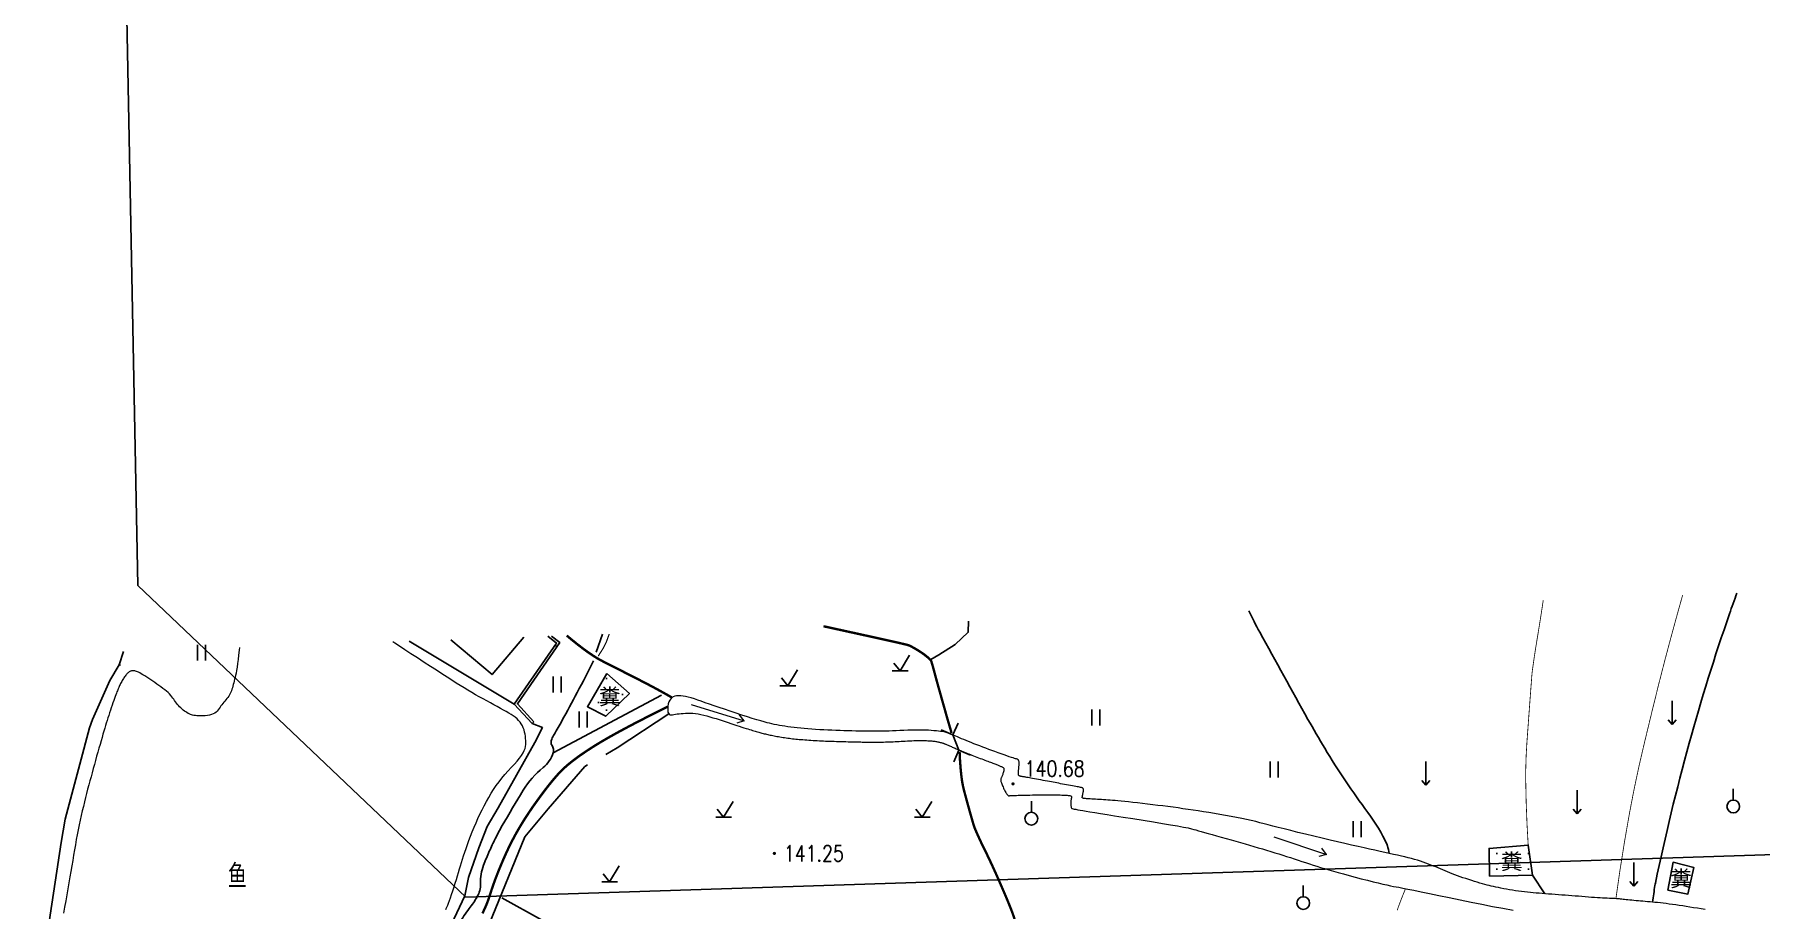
# Model space of a CAD drawing. Extents: x 529262 to 576451, y 2694391 to 2717535.
# Drawn here: x 566433 to 566541.6, y 2709408 to 2709463.1 of the extents above; entities that cross this region are included whole.
import ezdxf
from ezdxf.enums import TextEntityAlignment as Align
from ezdxf.xclip import XClip

# ---------------------------------------------------------------- set-up
doc = ezdxf.new("R2010")
doc.units = 0
doc.header["$XCLIPFRAME"] = 0
doc.linetypes.add('X3', pattern=[5, 4, -1])
for name, color, linetype in [('DGX', 8, 'Continuous'), ('DLDW', 8, 'Continuous'), ('DLSS', 4, 'Continuous'), ('DMTZ', 8, 'Continuous'), ('GCD', 8, 'Continuous'), ('JMD', 8, 'Continuous'), ('PP-COM', 7, 'Continuous'), ('RD-中线', 40, 'Continuous'), ('RD-红线', 7, 'Continuous'), ('ZBTZ', 8, 'Continuous'), ('ZJ', 7, 'Continuous')]:
    doc.layers.add(name, color=color, linetype=linetype)
doc.layers.add('SXSS', color=5, linetype='Continuous', lineweight=0)
doc.styles.add('HZ', font='rs.shx', dxfattribs={"width": 0.8, "bigfont": 'hztxt.shx'})
doc.styles.add('宋体', font='', dxfattribs={"width": 0.75})
doc.styles.get('宋体').set_extended_font_data('SimSun')
doc.linetypes.add('10421', pattern='A,2,[150,AAA.SHX,S=0.5,R=0,X=0,Y=0.5],1e-11', length=2)
doc.linetypes.add('10422', pattern='A,0.75,[150,AAA.SHX,S=0.5,R=0,X=0,Y=0.5],1.5,[177,AAA.SHX,S=1,R=0,X=0,Y=0.4],0.75', length=3)
doc.linetypes.add('1161', pattern='A,0,[149,AAA.SHX,S=0.15,R=0,X=0,Y=0],-1.6', length=1.6)
pattern_1 = [(0, (114.99765, 2.56804), (0.5, 0.5), [0, -1]), (0, (115.49765, 3.06804), (0.5, 0.5), [0, -1])]

# ---------------------------------------------------------------- blocks, each defined once
blk = doc.blocks.new('A$C19FD0107')
at = {"layer": 'RD-中线', "color": 8, "linetype": 'Continuous', "flags": 128}
for points in [[(-4490.73, 14139.44, 0), (-4490.29, 14139.42)], [(-3818.25, 14086.17, 0), (-3817.74, 14086.17)]]:
    blk.add_lwpolyline(points, format="xyb", dxfattribs=at)
at = {"layer": 'RD-红线', "color": 8, "linetype": 'Continuous', "flags": 128}
for points in [[(-4558.49, 15037.82), (-4562.29, 15234.74)], [(-4139.4, 15027.82), (-4139.83, 15027.81), (-4344.8, 15024.04), (-4408.5, 15022.42), (-4537.85, 15018.22)]]:
    blk.add_lwpolyline(points, dxfattribs=at)
at = {"layer": 'RD-红线', "color": 8}
blk.add_lwpolyline([(-4558.49, 15037.82), (-4537.85, 15018.22, 0.418084)], format="xyb", dxfattribs=at)
blk = doc.blocks.new('gc123')
at = {"color": 8}
for p, q in [((-1, 0), (1, 0)), ((0, 0), (-0.8, 1)), ((0, 0), (1.2, 2))]:
    blk.add_line(p, q, dxfattribs=at)
blk = doc.blocks.new('gc125')
at = {"color": 8}
blk.add_line((0, 0.8), (0, 2.2), dxfattribs=at)
blk.add_circle((0, 0), 0.8, dxfattribs=at)
blk = doc.blocks.new('gc121')
at = {"color": 8}
for p, q in [((-0.5, -1), (-0.5, 1)), ((0.5, -1), (0.5, 1))]:
    blk.add_line(p, q, dxfattribs=at)
blk = doc.blocks.new('gc120')
at = {"color": 8}
for p, q in [((0, 0), (0, 3)), ((-0.5, 0.6), (0, 0)), ((0, 0), (0.5, 0.6))]:
    blk.add_line(p, q, dxfattribs=at)
blk = doc.blocks.new('gc086')
at = {"color": 8}
for p, q in [((0, 0), (7, 0)), ((7, 0), (6.18, 0.57)), ((7, 0), (6.18, -0.57))]:
    blk.add_line(p, q, dxfattribs=at)
blk = doc.blocks.new('GC200')
at = {"linetype": 'Continuous', "const_width": 0.2, "flags": 128}
blk.add_lwpolyline([(-0.1, 0, 1), (0.1, 0, 1)], format="xyb", close=True, dxfattribs=at)

msp = doc.modelspace()

# ---------------------------------------------------------------- hatches: boundary and pattern name
at = {"layer": 'DLDW', "linetype": 'Continuous'}
h = msp.add_hatch(dxfattribs=at)
h.set_pattern_fill('1061', color=252, scale=0.5, style=0)
h.set_pattern_definition(pattern_1)
h.paths.add_polyline_path([(566469.027, 2709422.874), (566470.44, 2709421.615), (566468.948, 2709420.195), (566467.791, 2709420.796)])
h = msp.add_hatch(dxfattribs=at)
h.set_pattern_fill('1061', color=252, scale=0.5, style=0)
h.set_pattern_definition(pattern_1)
h.paths.add_polyline_path([(566524.548, 2709410.147), (566524.519, 2709411.886), (566526.978, 2709412.093), (566527.26, 2709410.197)])
h = msp.add_hatch(dxfattribs=at)
h.set_pattern_fill('1061', color=252, scale=0.5, style=0)
h.set_pattern_definition(pattern_1)
h.paths.add_polyline_path([(566535.764, 2709409.257), (566537.025, 2709409.011), (566537.395, 2709410.687), (566536.098, 2709411.013)])

# ---------------------------------------------------------------- linework, layer by layer
at = {"layer": 'DGX', "color": 252, "linetype": 'Continuous', "const_width": 0.075, "elevation": 142}
msp.add_lwpolyline([(566468.477, 2709423.982), (566468.766, 2709424.433), (566468.995, 2709424.89), (566469.164, 2709425.353), (566469.167, 2709425.366)], dxfattribs=at)
at = {"layer": 'DGX', "color": 252, "linetype": 'Continuous', "const_width": 0.075, "flags": 128}
msp.add_lwpolyline([(566438.356, 2709423.47), (566438.373, 2709423.454), (566438.386, 2709423.44), (566438.395, 2709423.429), (566438.4, 2709423.42), (566438.402, 2709423.414), (566438.399, 2709423.41), (566438.393, 2709423.409), (566438.383, 2709423.411)], dxfattribs=at)
at = {"layer": 'DLDW', "color": 252, "linetype": 'Continuous', "flags": 128}
for points, elevation in [([(566469.027, 2709422.874), (566470.44, 2709421.615), (566468.948, 2709420.195), (566467.791, 2709420.796)], 141.719), ([(566524.548, 2709410.147), (566524.519, 2709411.886), (566526.978, 2709412.093), (566527.26, 2709410.197)], 140.785), ([(566535.764, 2709409.257), (566537.025, 2709409.011), (566537.395, 2709410.687), (566536.098, 2709411.013)], 140.629)]:
    msp.add_lwpolyline(points, close=True, dxfattribs=dict(at, elevation=elevation))
at = {"layer": 'DLSS', "linetype": 'Continuous'}
for p, q in [((566490.792, 2709419.019), (566490.06, 2709419.343)), ((566490.792, 2709419.019), (566491.116, 2709419.751)), ((566491.162, 2709418.063), (566490.839, 2709417.332)), ((566491.162, 2709418.063), (566491.894, 2709417.74))]:
    msp.add_line(p, q, dxfattribs=at)
at = {"layer": 'DLSS', "linetype": 'X3', "const_width": 0.15, "flags": 128}
for points in [[(566490.704, 2709419.145, -0.000848), (566490.46, 2709419.977, -0.0020842), (566490.363, 2709420.317, -0.0000168), (566490.075, 2709421.337, -0.0000239), (566489.873, 2709422.052, -0.0039183), (566489.593, 2709423.078, 0.0075626), (566489.443, 2709423.609, 0.1338588), (566489.333, 2709423.786, 0.0407053), (566488.805, 2709424.202, 0.0243418), (566488.156, 2709424.589, 0.0636282), (566487.885, 2709424.692, 0.0030153), (566487.233, 2709424.844, 0.0015799), (566485.986, 2709425.122, 0.0000703), (566483.563, 2709425.654, 0.0002261), (566482.81, 2709425.819, 0.0001351), (566482.649, 2709425.854, 0.0001351)], [(566491.21, 2709417.953, 0.0204974), (566491.327, 2709416.384, 0.0359757), (566491.494, 2709415.503, 0.0057329), (566492.07, 2709413.429, 0.0308972), (566492.205, 2709413.052, 0.0139337), (566492.751, 2709411.873, -0.0105375), (566493.484, 2709410.318, -0.0044942), (566494.092, 2709408.922, -0.0066846), (566494.479, 2709407.975, -0.0389931), (566494.823, 2709406.85, -0.0408595), (566494.976, 2709405.737, -0.0179639), (566494.995, 2709404.781, -0.0141942), (566494.941, 2709403.571, -0.0158705), (566494.779, 2709402.035, 0.0199301), (566494.66, 2709400.811, 0.0114896), (566494.624, 2709399.74, 0.0103841), (566494.635, 2709398.555, 0.0340195), (566494.789, 2709397.004, -0.0353001), (566494.933, 2709395.507, -0.0146411), (566494.929, 2709394.472, 0.0098236), (566494.908, 2709392.93, 0.0273234), (566495.053, 2709390.552, -0.0363044), (566495.13, 2709388.76, -0.059079), (566495.013, 2709387.98, 0.0629711), (566494.91, 2709387.246, 0.0270898), (566494.941, 2709386.486, 0.0504416), (566495.02, 2709386.084, 0.0056582), (566495.405, 2709384.87, -0.0032792), (566496.078, 2709382.78, -0.0009683), (566496.484, 2709381.484, 0.0033509), (566496.603, 2709381.11, 0.0236424), (566496.859, 2709380.434, -0.0100742), (566497.503, 2709378.863, -0.0035308), (566497.832, 2709377.995, -0.0058868), (566498.019, 2709377.471, -0.0309065), (566498.097, 2709377.19, -0.0054885), (566498.417, 2709375.582, -0.0894221), (566498.424, 2709374.675, 0.2881081), (566498.539, 2709374.395, 0.0691245), (566498.61, 2709374.358, 0.0044631), (566499.772, 2709373.954, 0.0111886), (566501.105, 2709373.537, -0.0182729), (566501.918, 2709373.27, -0.1199375), (566502.065, 2709373.17, -0.0335781), (566502.454, 2709372.681)]]:
    msp.add_lwpolyline(points, format="xyb", dxfattribs=at)
at = {"layer": 'DLSS', "linetype": 'Continuous', "flags": 128}
msp.add_lwpolyline([(566491.162, 2709418.063), (566490.792, 2709419.019)], dxfattribs=at)
at = {"layer": 'DMTZ', "linetype": '10421', "elevation": 140.665, "flags": 128}
msp.add_lwpolyline([(566509.412, 2709426.823, 0.0182304), (566510.089, 2709425.475, 0.0024153), (566513.126, 2709419.998, 0.0072155), (566514.178, 2709418.185, 0.0259475), (566516.893, 2709414.147, -0.0534791), (566518.103, 2709412.114, -0.0446742), (566518.125, 2709412.054, -0.005733), (566518.243, 2709411.57)], format="xyb", dxfattribs=at)
at = {"layer": 'DMTZ', "linetype": '10422', "elevation": -854.019, "flags": 128}
msp.add_lwpolyline([(566463.197, 2709420.961), (566456.587, 2709424.91)], dxfattribs=at)
at = {"layer": 'DMTZ', "linetype": '10421', "flags": 128}
for points in [[(566438.344, 2709423.436), (566437.748, 2709422.439), (566436.651, 2709419.996), (566436.478, 2709419.466), (566435.856, 2709417.188), (566434.936, 2709413.72), (566434.694, 2709412.247), (566433.835, 2709406.578), (566432.958, 2709403.024), (566431.227, 2709401.142), (566430.999, 2709399.672), (566430.867, 2709397.033)], [(566472.463, 2709421.526), (566465.642, 2709417.894)]]:
    msp.add_lwpolyline(points, dxfattribs=at)
msp.add_lwpolyline([(566468.186, 2709423.677, -0.004001), (566467.153, 2709421.686, -0.0044467), (566466.194, 2709419.911, -0.0030682), (566465.714, 2709419.055, 0.0086665), (566465.548, 2709418.75, 0.2784119), (566465.572, 2709418.355, -0.2310665), (566465.642, 2709417.894, -0.1477374), (566465.011, 2709416.968, 0.0859424), (566463.76, 2709415.539, 0.0057513), (566462.438, 2709413.315, 0.0159067), (566461.995, 2709412.491, 0.0117299), (566461.625, 2709411.701, 0.0108292), (566461.263, 2709410.828, 0.1030627), (566461.069, 2709409.662, -0.1447636), (566460.86, 2709408.838, -0.0282827), (566460.36, 2709408.094, 0.0224722), (566459.72, 2709407.166, 0.0006251), (566458.816, 2709405.714, -0.0008323), (566458.136, 2709404.624, -0.0031775), (566457.313, 2709403.328, 0.0046421), (566456.752, 2709402.44, 0.0294748), (566456.593, 2709402.144, 0.0137998), (566456.309, 2709401.488, 0.0328904), (566456.181, 2709401.094, 0.0096052), (566455.859, 2709399.717, 0.0830071), (566455.808, 2709398.586, -0.1162499), (566455.718, 2709397.778, -0.1017425), (566455.293, 2709397.076, -0.0512166), (566454.077, 2709396.008, -0.0015752), (566452.598, 2709394.963, -0.0010333), (566450.337, 2709393.382, -0.0015261), (566446.023, 2709390.4, -0.0042686), (566444.469, 2709389.352, -0.0826898), (566442.796, 2709388.606, 0.0665357), (566440.693, 2709387.747, 0.0305931), (566439.053, 2709386.669, -0.0215747), (566436.757, 2709385.099, -0.0171418), (566436.326, 2709384.851, -0.0069385), (566435.235, 2709384.291)], format="xyb", dxfattribs=at)
at = {"layer": 'DMTZ', "linetype": '10421', "elevation": 142.492}
for points in [[(566468.945, 2709417.795), (566469.666, 2709418.217), (566472.909, 2709420.351)], [(566457.891, 2709401.845), (566457.891, 2709401.845), (566459.296, 2709404.059), (566460.625, 2709405.752), (566461.624, 2709407.125), (566463.864, 2709412.621), (566465.332, 2709414.37), (566467.633, 2709417.029), (566467.805, 2709417.129)]]:
    msp.add_lwpolyline(points, dxfattribs=at)
at = {"layer": 'DMTZ', "linetype": '10422', "flags": 128}
msp.add_lwpolyline([(566430.867, 2709397.033), (566434.316, 2709394.269), (566436.619, 2709392.029), (566438.27, 2709390.975), (566440.309, 2709390.136), (566442.742, 2709390.732), (566444.869, 2709391.355), (566448.447, 2709393.461), (566454.172, 2709397.225), (566454.78, 2709397.837), (566454.937, 2709399.423), (566455.373, 2709401.572), (566456.04, 2709402.929), (566457.156, 2709404.256), (566459.253, 2709407.122), (566460.088, 2709408.905), (566460.323, 2709410.059), (566460.958, 2709411.918), (566461.493, 2709413.251), (566462.179, 2709414.441), (566464.487, 2709418.553), (566464.965, 2709419.482), (566464.323, 2709419.744)], dxfattribs=at)
at = {"layer": 'JMD', "linetype": 'Continuous'}
for p, q in [((566465.881, 2709424.572), (566465.757, 2709424.658)), ((566464.433, 2709419.846), (566464.323, 2709419.744))]:
    msp.add_line(p, q, dxfattribs=at)
at = {"layer": 'JMD', "linetype": 'Continuous', "flags": 128}
msp.add_lwpolyline([(566463.791, 2709425.171), (566461.796, 2709422.816), (566459.213, 2709425.005)], dxfattribs=at)
at = {"layer": 'JMD', "linetype": 'Continuous', "elevation": -854.019, "flags": 128}
msp.add_lwpolyline([(566464.323, 2709419.744), (566463.197, 2709420.961), (566465.851, 2709424.793), (566465.299, 2709425.226)], dxfattribs=at)
at = {"layer": 'JMD', "elevation": -854.019, "flags": 128}
msp.add_lwpolyline([(566464.433, 2709419.846), (566463.389, 2709420.974), (566466.055, 2709424.824), (566465.532, 2709425.234)], dxfattribs=at)
at = {"layer": 'SXSS', "color": 8, "linetype": 'Continuous', "flags": 128}
for points in [[(566445.908, 2709424.523), (566445.89, 2709424.358), (566445.855, 2709424.045), (566445.82, 2709423.761), (566445.786, 2709423.505), (566445.753, 2709423.278), (566445.721, 2709423.079), (566445.69, 2709422.908), (566445.66, 2709422.766), (566445.63, 2709422.641), (566445.601, 2709422.52), (566445.572, 2709422.403), (566445.543, 2709422.291), (566445.515, 2709422.184), (566445.487, 2709422.081), (566445.46, 2709421.983), (566445.433, 2709421.89), (566445.403, 2709421.799), (566445.369, 2709421.711), (566445.33, 2709421.625), (566445.285, 2709421.541), (566445.236, 2709421.459), (566445.181, 2709421.38), (566445.122, 2709421.302), (566445.057, 2709421.226), (566444.991, 2709421.151), (566444.926, 2709421.075), (566444.863, 2709420.998), (566444.802, 2709420.92), (566444.742, 2709420.841), (566444.683, 2709420.761), (566444.626, 2709420.68), (566444.571, 2709420.598), (566444.511, 2709420.52), (566444.438, 2709420.451), (566444.354, 2709420.391), (566444.257, 2709420.341), (566444.149, 2709420.3), (566444.028, 2709420.268), (566443.896, 2709420.245), (566443.752, 2709420.231), (566443.606, 2709420.224), (566443.472, 2709420.221), (566443.348, 2709420.222), (566443.234, 2709420.226), (566443.131, 2709420.235), (566443.038, 2709420.247), (566442.956, 2709420.263), (566442.885, 2709420.283), (566442.818, 2709420.308), (566442.748, 2709420.339), (566442.677, 2709420.377), (566442.604, 2709420.42), (566442.529, 2709420.469), (566442.452, 2709420.524), (566442.372, 2709420.585), (566442.291, 2709420.652), (566442.211, 2709420.723), (566442.135, 2709420.795), (566442.064, 2709420.869), (566441.997, 2709420.944), (566441.935, 2709421.021), (566441.877, 2709421.099), (566441.823, 2709421.178), (566441.774, 2709421.259), (566441.722, 2709421.341), (566441.66, 2709421.424), (566441.589, 2709421.509), (566441.508, 2709421.594), (566441.417, 2709421.681), (566441.317, 2709421.769), (566441.207, 2709421.859), (566441.087, 2709421.949), (566440.962, 2709422.04), (566440.837, 2709422.13), (566440.711, 2709422.219), (566440.585, 2709422.307), (566440.458, 2709422.395), (566440.33, 2709422.481), (566440.202, 2709422.567), (566440.074, 2709422.652), (566439.95, 2709422.732), (566439.836, 2709422.803), (566439.733, 2709422.865), (566439.64, 2709422.917), (566439.558, 2709422.961), (566439.485, 2709422.994), (566439.423, 2709423.019), (566439.372, 2709423.035), (566439.326, 2709423.044), (566439.281, 2709423.05), (566439.239, 2709423.053), (566439.197, 2709423.052), (566439.158, 2709423.049), (566439.12, 2709423.042), (566439.083, 2709423.033), (566439.048, 2709423.02), (566439.014, 2709423.003), (566438.978, 2709422.982), (566438.943, 2709422.958), (566438.906, 2709422.929), (566438.869, 2709422.895), (566438.831, 2709422.858), (566438.793, 2709422.817), (566438.754, 2709422.771), (566438.715, 2709422.722), (566438.677, 2709422.671), (566438.639, 2709422.618), (566438.603, 2709422.563), (566438.567, 2709422.506), (566438.532, 2709422.447), (566438.498, 2709422.385), (566438.465, 2709422.322), (566438.432, 2709422.257), (566438.401, 2709422.192), (566438.369, 2709422.127), (566438.339, 2709422.061), (566438.309, 2709421.995), (566438.28, 2709421.929), (566438.252, 2709421.863), (566438.224, 2709421.796), (566438.195, 2709421.723), (566438.162, 2709421.639), (566438.126, 2709421.543), (566438.087, 2709421.435), (566438.044, 2709421.316), (566437.998, 2709421.186), (566437.948, 2709421.043), (566437.895, 2709420.89), (566437.841, 2709420.73), (566437.787, 2709420.57), (566437.734, 2709420.41), (566437.682, 2709420.25), (566437.63, 2709420.089), (566437.579, 2709419.928), (566437.529, 2709419.767), (566437.479, 2709419.606), (566437.429, 2709419.439), (566437.375, 2709419.26), (566437.319, 2709419.068), (566437.26, 2709418.865), (566437.198, 2709418.65), (566437.133, 2709418.422), (566437.065, 2709418.183), (566436.994, 2709417.932), (566436.922, 2709417.675), (566436.851, 2709417.417), (566436.779, 2709417.16), (566436.708, 2709416.902), (566436.637, 2709416.645), (566436.567, 2709416.387), (566436.496, 2709416.129), (566436.427, 2709415.872), (566436.357, 2709415.611), (566436.288, 2709415.346), (566436.22, 2709415.077), (566436.153, 2709414.802), (566436.086, 2709414.523), (566436.02, 2709414.239), (566435.955, 2709413.95), (566435.89, 2709413.657), (566435.826, 2709413.358), (566435.763, 2709413.055), (566435.702, 2709412.746), (566435.642, 2709412.433), (566435.583, 2709412.115), (566435.526, 2709411.791), (566435.47, 2709411.462), (566435.415, 2709411.129), (566435.359, 2709410.789), (566435.301, 2709410.441), (566435.241, 2709410.085), (566435.178, 2709409.721), (566435.113, 2709409.349), (566435.045, 2709408.969), (566434.975, 2709408.582), (566434.903, 2709408.186), (566434.831, 2709407.8)], [(566458.885, 2709408.042), (566458.919, 2709408.106), (566458.959, 2709408.194), (566459.005, 2709408.306), (566459.057, 2709408.441), (566459.116, 2709408.601), (566459.18, 2709408.785), (566459.25, 2709408.992), (566459.326, 2709409.224), (566459.404, 2709409.464), (566459.48, 2709409.7), (566459.552, 2709409.93), (566459.622, 2709410.155), (566459.689, 2709410.374), (566459.753, 2709410.588), (566459.815, 2709410.796), (566459.873, 2709410.999), (566459.934, 2709411.205), (566460.002, 2709411.421), (566460.077, 2709411.647), (566460.158, 2709411.883), (566460.247, 2709412.129), (566460.342, 2709412.386), (566460.444, 2709412.653), (566460.554, 2709412.93), (566460.668, 2709413.21), (566460.787, 2709413.488), (566460.91, 2709413.762), (566461.038, 2709414.034), (566461.169, 2709414.303), (566461.305, 2709414.569), (566461.445, 2709414.832), (566461.589, 2709415.092), (566461.739, 2709415.347), (566461.897, 2709415.597), (566462.063, 2709415.84), (566462.237, 2709416.078), (566462.418, 2709416.31), (566462.607, 2709416.536), (566462.805, 2709416.756), (566463.009, 2709416.97), (566463.206, 2709417.176), (566463.379, 2709417.37), (566463.527, 2709417.553), (566463.651, 2709417.725), (566463.751, 2709417.886), (566463.827, 2709418.036), (566463.878, 2709418.174), (566463.905, 2709418.301), (566463.917, 2709418.423), (566463.922, 2709418.548), (566463.92, 2709418.674), (566463.911, 2709418.802), (566463.896, 2709418.933), (566463.873, 2709419.065), (566463.844, 2709419.199), (566463.808, 2709419.335), (566463.762, 2709419.469), (566463.706, 2709419.596), (566463.638, 2709419.716), (566463.559, 2709419.83), (566463.468, 2709419.937), (566463.366, 2709420.037), (566463.253, 2709420.13), (566463.129, 2709420.216), (566462.993, 2709420.302), (566462.844, 2709420.392), (566462.683, 2709420.487), (566462.509, 2709420.587), (566462.323, 2709420.692), (566462.125, 2709420.801), (566461.914, 2709420.916), (566461.691, 2709421.035), (566461.461, 2709421.158), (566461.229, 2709421.285), (566460.995, 2709421.416), (566460.76, 2709421.551), (566460.522, 2709421.689), (566460.283, 2709421.831), (566460.043, 2709421.976), (566459.8, 2709422.126), (566459.545, 2709422.285), (566459.267, 2709422.461), (566458.965, 2709422.653), (566458.64, 2709422.861), (566458.292, 2709423.086), (566457.92, 2709423.327), (566457.525, 2709423.584), (566457.107, 2709423.858), (566456.695, 2709424.128), (566456.319, 2709424.375), (566455.98, 2709424.597), (566455.678, 2709424.796), (566455.56, 2709424.873)]]:
    msp.add_lwpolyline(points, dxfattribs=at)
at = {"layer": 'SXSS', "color": 8, "linetype": 'Continuous', "const_width": 0.15, "flags": 128}
for points in [[(566473.087, 2709421.385), (566472.861, 2709421.515), (566472.625, 2709421.648), (566472.378, 2709421.785), (566472.121, 2709421.925), (566471.852, 2709422.069), (566471.573, 2709422.216), (566471.283, 2709422.367), (566470.982, 2709422.521), (566470.679, 2709422.676), (566470.382, 2709422.827), (566470.091, 2709422.975), (566469.806, 2709423.12), (566469.528, 2709423.261), (566469.256, 2709423.399), (566468.99, 2709423.535), (566468.73, 2709423.666), (566468.462, 2709423.813), (566468.169, 2709423.993), (566467.853, 2709424.207), (566467.513, 2709424.454), (566467.148, 2709424.734), (566466.76, 2709425.048), (566466.497, 2709425.269)], [(566472.839, 2709420.79), (566472.096, 2709420.422), (566471.403, 2709420.072), (566470.76, 2709419.741), (566470.168, 2709419.429), (566469.626, 2709419.136), (566469.135, 2709418.861), (566468.694, 2709418.606), (566468.303, 2709418.369), (566467.949, 2709418.145), (566467.62, 2709417.927), (566467.315, 2709417.717), (566467.035, 2709417.513), (566466.779, 2709417.316), (566466.547, 2709417.126), (566466.339, 2709416.943), (566466.156, 2709416.767), (566465.979, 2709416.581), (566465.791, 2709416.37), (566465.59, 2709416.134), (566465.378, 2709415.872), (566465.154, 2709415.584), (566464.918, 2709415.272), (566464.671, 2709414.933), (566464.411, 2709414.57), (566464.152, 2709414.194), (566463.905, 2709413.819), (566463.671, 2709413.445), (566463.448, 2709413.071), (566463.239, 2709412.699), (566463.041, 2709412.327), (566462.856, 2709411.956), (566462.683, 2709411.586), (566462.521, 2709411.222), (566462.369, 2709410.867), (566462.226, 2709410.521), (566462.093, 2709410.185), (566461.97, 2709409.859), (566461.856, 2709409.543), (566461.752, 2709409.236), (566461.657, 2709408.939), (566461.56, 2709408.648), (566461.45, 2709408.36), (566461.327, 2709408.076), (566461.19, 2709407.795)]]:
    msp.add_lwpolyline(points, dxfattribs=at)
at = {"layer": 'SXSS', "color": 8, "linetype": 'Continuous'}
msp.add_lwpolyline([(566538.114, 2709408.037), (566537.866, 2709408.078), (566537.623, 2709408.117), (566537.385, 2709408.156), (566537.151, 2709408.192), (566536.923, 2709408.228), (566536.698, 2709408.262), (566536.479, 2709408.294), (566536.264, 2709408.326), (566536.055, 2709408.355), (566535.854, 2709408.382), (566535.659, 2709408.408), (566535.472, 2709408.431), (566535.292, 2709408.452), (566535.12, 2709408.471), (566534.954, 2709408.488), (566534.796, 2709408.502), (566534.643, 2709408.516), (566534.491, 2709408.53), (566534.343, 2709408.543), (566534.196, 2709408.556), (566534.051, 2709408.569), (566533.909, 2709408.582), (566533.769, 2709408.594), (566533.631, 2709408.607), (566533.499, 2709408.619), (566533.374, 2709408.631), (566533.257, 2709408.642), (566533.148, 2709408.653), (566533.047, 2709408.664), (566532.954, 2709408.674), (566532.869, 2709408.684), (566532.792, 2709408.693), (566532.714, 2709408.702), (566532.629, 2709408.71), (566532.536, 2709408.718), (566532.435, 2709408.725), (566532.326, 2709408.731), (566532.209, 2709408.737), (566532.084, 2709408.743), (566531.951, 2709408.747), (566531.81, 2709408.753), (566531.66, 2709408.759), (566531.501, 2709408.768), (566531.333, 2709408.778), (566531.155, 2709408.79), (566530.969, 2709408.804), (566530.774, 2709408.819), (566530.571, 2709408.835), (566530.362, 2709408.853), (566530.153, 2709408.87), (566529.943, 2709408.887), (566529.732, 2709408.903), (566529.521, 2709408.92), (566529.31, 2709408.936), (566529.098, 2709408.952), (566528.885, 2709408.967), (566528.674, 2709408.983), (566528.467, 2709408.998), (566528.263, 2709409.014), (566528.063, 2709409.029), (566527.867, 2709409.044), (566527.675, 2709409.059), (566527.486, 2709409.074), (566527.301, 2709409.09), (566527.117, 2709409.106), (566526.933, 2709409.124), (566526.747, 2709409.145), (566526.561, 2709409.168), (566526.373, 2709409.193), (566526.184, 2709409.221), (566525.995, 2709409.251), (566525.804, 2709409.283), (566525.617, 2709409.316), (566525.437, 2709409.349), (566525.265, 2709409.382), (566525.101, 2709409.415), (566524.945, 2709409.448), (566524.796, 2709409.48), (566524.655, 2709409.513), (566524.521, 2709409.545), (566524.388, 2709409.579), (566524.247, 2709409.616), (566524.098, 2709409.658), (566523.941, 2709409.703), (566523.777, 2709409.751), (566523.605, 2709409.803), (566523.426, 2709409.859), (566523.239, 2709409.919), (566523.051, 2709409.98), (566522.869, 2709410.041), (566522.694, 2709410.102), (566522.524, 2709410.163), (566522.36, 2709410.224), (566522.202, 2709410.285), (566522.051, 2709410.346), (566521.905, 2709410.407), (566521.761, 2709410.468), (566521.616, 2709410.529), (566521.468, 2709410.59), (566521.319, 2709410.652), (566521.167, 2709410.714), (566521.014, 2709410.776), (566520.858, 2709410.838), (566520.701, 2709410.901), (566520.539, 2709410.962), (566520.371, 2709411.022), (566520.196, 2709411.081), (566520.014, 2709411.138), (566519.826, 2709411.193), (566519.631, 2709411.247), (566519.429, 2709411.298), (566519.221, 2709411.349), (566519.001, 2709411.4), (566518.764, 2709411.453), (566518.512, 2709411.51), (566518.243, 2709411.57), (566517.958, 2709411.633), (566517.657, 2709411.698), (566517.339, 2709411.767), (566517.005, 2709411.838), (566516.651, 2709411.914), (566516.273, 2709411.998), (566515.87, 2709412.089), (566515.443, 2709412.186), (566514.991, 2709412.291), (566514.515, 2709412.403), (566514.015, 2709412.522), (566513.49, 2709412.648), (566512.971, 2709412.774), (566512.489, 2709412.892), (566512.043, 2709413.002), (566511.633, 2709413.104), (566511.26, 2709413.198), (566510.924, 2709413.285), (566510.623, 2709413.363), (566510.36, 2709413.434), (566510.107, 2709413.5), (566509.84, 2709413.566), (566509.56, 2709413.632), (566509.265, 2709413.697), (566508.956, 2709413.761), (566508.633, 2709413.826), (566508.296, 2709413.89), (566507.945, 2709413.953), (566507.59, 2709414.015), (566507.241, 2709414.075), (566506.897, 2709414.132), (566506.559, 2709414.187), (566506.226, 2709414.239), (566505.9, 2709414.289), (566505.579, 2709414.336), (566505.263, 2709414.381), (566504.95, 2709414.425), (566504.635, 2709414.467), (566504.318, 2709414.509), (566504.001, 2709414.55), (566503.681, 2709414.59), (566503.36, 2709414.629), (566503.038, 2709414.668), (566502.714, 2709414.706), (566502.4, 2709414.742), (566502.109, 2709414.775), (566501.84, 2709414.804), (566501.594, 2709414.83), (566501.37, 2709414.852), (566501.168, 2709414.872), (566500.988, 2709414.888), (566500.831, 2709414.901), (566500.686, 2709414.912), (566500.544, 2709414.922), (566500.406, 2709414.932), (566500.27, 2709414.941), (566500.137, 2709414.95), (566500.006, 2709414.959), (566499.879, 2709414.967), (566499.755, 2709414.974), (566499.637, 2709414.981), (566499.529, 2709414.988), (566499.43, 2709414.994), (566499.342, 2709414.999), (566499.263, 2709415.004), (566499.195, 2709415.009), (566499.136, 2709415.013), (566499.087, 2709415.017), (566499.047, 2709415.021), (566499.011, 2709415.027), (566498.982, 2709415.036), (566498.959, 2709415.045), (566498.941, 2709415.057), (566498.93, 2709415.071), (566498.924, 2709415.086), (566498.924, 2709415.104), (566498.927, 2709415.123), (566498.931, 2709415.145), (566498.935, 2709415.17), (566498.941, 2709415.197), (566498.947, 2709415.226), (566498.953, 2709415.259), (566498.961, 2709415.293), (566498.969, 2709415.331), (566498.977, 2709415.368), (566498.983, 2709415.405), (566498.989, 2709415.439), (566498.994, 2709415.472), (566498.997, 2709415.503), (566499, 2709415.533), (566499.001, 2709415.561), (566499.001, 2709415.588), (566498.999, 2709415.613), (566498.991, 2709415.635), (566498.979, 2709415.655), (566498.963, 2709415.672), (566498.942, 2709415.687), (566498.916, 2709415.699), (566498.885, 2709415.709), (566498.85, 2709415.716), (566498.807, 2709415.723), (566498.752, 2709415.733), (566498.686, 2709415.745), (566498.609, 2709415.759), (566498.52, 2709415.775), (566498.419, 2709415.793), (566498.307, 2709415.814), (566498.184, 2709415.837), (566498.056, 2709415.861), (566497.93, 2709415.885), (566497.806, 2709415.908), (566497.684, 2709415.931), (566497.563, 2709415.954), (566497.445, 2709415.976), (566497.329, 2709415.998), (566497.215, 2709416.02), (566497.1, 2709416.042), (566496.981, 2709416.064), (566496.858, 2709416.088), (566496.731, 2709416.111), (566496.6, 2709416.136), (566496.465, 2709416.161), (566496.326, 2709416.187), (566496.183, 2709416.214), (566496.043, 2709416.239), (566495.915, 2709416.263), (566495.798, 2709416.284), (566495.693, 2709416.304), (566495.599, 2709416.321), (566495.517, 2709416.335), (566495.446, 2709416.348), (566495.386, 2709416.359), (566495.334, 2709416.368), (566495.284, 2709416.377), (566495.236, 2709416.385), (566495.191, 2709416.393), (566495.149, 2709416.4), (566495.109, 2709416.407), (566495.071, 2709416.414), (566495.036, 2709416.42), (566495.004, 2709416.428), (566494.977, 2709416.438), (566494.954, 2709416.452), (566494.936, 2709416.468), (566494.922, 2709416.488), (566494.913, 2709416.511), (566494.908, 2709416.536), (566494.907, 2709416.565), (566494.909, 2709416.598), (566494.911, 2709416.634), (566494.914, 2709416.674), (566494.917, 2709416.718), (566494.921, 2709416.766), (566494.925, 2709416.818), (566494.929, 2709416.874), (566494.935, 2709416.934), (566494.939, 2709416.994), (566494.944, 2709417.051), (566494.947, 2709417.105), (566494.949, 2709417.156), (566494.951, 2709417.203), (566494.951, 2709417.248), (566494.951, 2709417.289), (566494.95, 2709417.327), (566494.946, 2709417.362), (566494.938, 2709417.393), (566494.924, 2709417.421), (566494.906, 2709417.446), (566494.882, 2709417.467), (566494.854, 2709417.485), (566494.821, 2709417.499), (566494.783, 2709417.51), (566494.733, 2709417.523), (566494.663, 2709417.543), (566494.573, 2709417.571), (566494.464, 2709417.607), (566494.334, 2709417.65), (566494.185, 2709417.701), (566494.015, 2709417.76), (566493.826, 2709417.826), (566493.628, 2709417.896), (566493.431, 2709417.967), (566493.236, 2709418.037), (566493.043, 2709418.109), (566492.851, 2709418.18), (566492.661, 2709418.252), (566492.473, 2709418.324), (566492.286, 2709418.397), (566492.104, 2709418.468), (566491.932, 2709418.537), (566491.767, 2709418.603), (566491.612, 2709418.666), (566491.466, 2709418.726), (566491.328, 2709418.784), (566491.199, 2709418.839), (566491.079, 2709418.892), (566490.966, 2709418.941), (566490.86, 2709418.986), (566490.761, 2709419.027), (566490.669, 2709419.064), (566490.583, 2709419.097), (566490.504, 2709419.126), (566490.432, 2709419.151), (566490.367, 2709419.172), (566490.298, 2709419.19), (566490.215, 2709419.208), (566490.119, 2709419.225), (566490.009, 2709419.242), (566489.884, 2709419.258), (566489.746, 2709419.273), (566489.595, 2709419.287), (566489.429, 2709419.301), (566489.251, 2709419.313), (566489.063, 2709419.321), (566488.863, 2709419.326), (566488.653, 2709419.328), (566488.432, 2709419.326), (566488.2, 2709419.321), (566487.958, 2709419.313), (566487.704, 2709419.301), (566487.452, 2709419.289), (566487.212, 2709419.278), (566486.986, 2709419.268), (566486.772, 2709419.261), (566486.571, 2709419.255), (566486.382, 2709419.251), (566486.207, 2709419.248), (566486.044, 2709419.247), (566485.882, 2709419.248), (566485.709, 2709419.249), (566485.524, 2709419.25), (566485.329, 2709419.253), (566485.121, 2709419.256), (566484.903, 2709419.26), (566484.674, 2709419.264), (566484.433, 2709419.27), (566484.185, 2709419.276), (566483.936, 2709419.283), (566483.686, 2709419.291), (566483.433, 2709419.301), (566483.179, 2709419.311), (566482.924, 2709419.323), (566482.666, 2709419.335), (566482.407, 2709419.349), (566482.151, 2709419.364), (566481.904, 2709419.381), (566481.665, 2709419.399), (566481.434, 2709419.418), (566481.212, 2709419.439), (566480.998, 2709419.462), (566480.792, 2709419.486), (566480.594, 2709419.511), (566480.405, 2709419.538), (566480.221, 2709419.565), (566480.044, 2709419.594), (566479.874, 2709419.623), (566479.711, 2709419.653), (566479.553, 2709419.684), (566479.403, 2709419.716), (566479.259, 2709419.749), (566479.103, 2709419.789), (566478.916, 2709419.84), (566478.698, 2709419.902), (566478.45, 2709419.977), (566478.17, 2709420.063), (566477.86, 2709420.162), (566477.519, 2709420.272), (566477.148, 2709420.393), (566476.771, 2709420.518), (566476.416, 2709420.636), (566476.083, 2709420.748), (566475.771, 2709420.854), (566475.48, 2709420.953), (566475.21, 2709421.046), (566474.962, 2709421.133), (566474.735, 2709421.213), (566474.525, 2709421.285), (566474.328, 2709421.346), (566474.143, 2709421.396), (566473.971, 2709421.435), (566473.811, 2709421.462), (566473.663, 2709421.479), (566473.528, 2709421.485), (566473.405, 2709421.48), (566473.295, 2709421.46), (566473.196, 2709421.422), (566473.11, 2709421.367), (566473.036, 2709421.293), (566472.973, 2709421.202), (566472.923, 2709421.092), (566472.885, 2709420.965), (566472.859, 2709420.82), (566472.845, 2709420.676), (566472.846, 2709420.555), (566472.86, 2709420.456), (566472.888, 2709420.378), (566472.93, 2709420.323), (566472.986, 2709420.289), (566473.055, 2709420.278), (566473.139, 2709420.288), (566473.233, 2709420.309), (566473.335, 2709420.327), (566473.444, 2709420.342), (566473.561, 2709420.356), (566473.686, 2709420.368), (566473.818, 2709420.377), (566473.959, 2709420.384), (566474.107, 2709420.389), (566474.261, 2709420.389), (566474.421, 2709420.381), (566474.587, 2709420.364), (566474.758, 2709420.34), (566474.934, 2709420.308), (566475.116, 2709420.268), (566475.304, 2709420.22), (566475.497, 2709420.163), (566475.693, 2709420.103), (566475.886, 2709420.043), (566476.078, 2709419.983), (566476.268, 2709419.922), (566476.456, 2709419.862), (566476.642, 2709419.802), (566476.827, 2709419.741), (566477.01, 2709419.681), (566477.186, 2709419.622), (566477.351, 2709419.568), (566477.503, 2709419.518), (566477.644, 2709419.472), (566477.773, 2709419.431), (566477.89, 2709419.393), (566477.995, 2709419.36), (566478.089, 2709419.331), (566478.175, 2709419.304), (566478.259, 2709419.279), (566478.34, 2709419.255), (566478.419, 2709419.232), (566478.495, 2709419.21), (566478.569, 2709419.189), (566478.641, 2709419.169), (566478.71, 2709419.151), (566478.778, 2709419.133), (566478.848, 2709419.116), (566478.919, 2709419.098), (566478.991, 2709419.081), (566479.064, 2709419.064), (566479.138, 2709419.047), (566479.214, 2709419.03), (566479.291, 2709419.013), (566479.37, 2709418.996), (566479.452, 2709418.98), (566479.537, 2709418.963), (566479.624, 2709418.947), (566479.714, 2709418.93), (566479.807, 2709418.914), (566479.902, 2709418.898), (566480.001, 2709418.881), (566480.101, 2709418.865), (566480.2, 2709418.85), (566480.3, 2709418.835), (566480.399, 2709418.822), (566480.499, 2709418.809), (566480.598, 2709418.796), (566480.697, 2709418.784), (566480.796, 2709418.773), (566480.897, 2709418.763), (566481.003, 2709418.753), (566481.113, 2709418.742), (566481.227, 2709418.732), (566481.345, 2709418.723), (566481.468, 2709418.713), (566481.596, 2709418.704), (566481.727, 2709418.695), (566481.861, 2709418.686), (566481.994, 2709418.678), (566482.126, 2709418.67), (566482.257, 2709418.662), (566482.388, 2709418.655), (566482.519, 2709418.649), (566482.648, 2709418.643), (566482.777, 2709418.637), (566482.908, 2709418.632), (566483.041, 2709418.627), (566483.177, 2709418.622), (566483.317, 2709418.617), (566483.46, 2709418.612), (566483.605, 2709418.608), (566483.754, 2709418.603), (566483.906, 2709418.599), (566484.056, 2709418.596), (566484.198, 2709418.592), (566484.333, 2709418.589), (566484.46, 2709418.586), (566484.58, 2709418.583), (566484.693, 2709418.581), (566484.798, 2709418.579), (566484.896, 2709418.577), (566484.987, 2709418.575), (566485.072, 2709418.574), (566485.152, 2709418.573), (566485.225, 2709418.572), (566485.294, 2709418.571), (566485.356, 2709418.57), (566485.412, 2709418.57), (566485.463, 2709418.569), (566485.515, 2709418.569), (566485.574, 2709418.569), (566485.641, 2709418.569), (566485.716, 2709418.569), (566485.798, 2709418.569), (566485.889, 2709418.569), (566485.986, 2709418.569), (566486.092, 2709418.569), (566486.202, 2709418.57), (566486.314, 2709418.571), (566486.428, 2709418.574), (566486.543, 2709418.576), (566486.661, 2709418.58), (566486.78, 2709418.584), (566486.901, 2709418.589), (566487.024, 2709418.595), (566487.149, 2709418.601), (566487.275, 2709418.607), (566487.402, 2709418.613), (566487.531, 2709418.62), (566487.662, 2709418.627), (566487.793, 2709418.634), (566487.927, 2709418.641), (566488.062, 2709418.648), (566488.195, 2709418.655), (566488.325, 2709418.661), (566488.451, 2709418.665), (566488.572, 2709418.668), (566488.69, 2709418.669), (566488.804, 2709418.669), (566488.914, 2709418.668), (566489.02, 2709418.666), (566489.121, 2709418.662), (566489.215, 2709418.658), (566489.304, 2709418.653), (566489.387, 2709418.647), (566489.464, 2709418.641), (566489.534, 2709418.634), (566489.599, 2709418.626), (566489.657, 2709418.618), (566489.711, 2709418.609), (566489.763, 2709418.6), (566489.812, 2709418.591), (566489.859, 2709418.582), (566489.903, 2709418.572), (566489.944, 2709418.563), (566489.983, 2709418.553), (566490.02, 2709418.544), (566490.054, 2709418.534), (566490.086, 2709418.525), (566490.117, 2709418.516), (566490.145, 2709418.508), (566490.172, 2709418.5), (566490.196, 2709418.492), (566490.219, 2709418.484), (566490.24, 2709418.477), (566490.262, 2709418.469), (566490.288, 2709418.459), (566490.318, 2709418.447), (566490.352, 2709418.433), (566490.39, 2709418.417), (566490.433, 2709418.399), (566490.48, 2709418.379), (566490.531, 2709418.356), (566490.584, 2709418.333), (566490.639, 2709418.309), (566490.695, 2709418.284), (566490.752, 2709418.259), (566490.811, 2709418.233), (566490.87, 2709418.206), (566490.931, 2709418.179), (566490.993, 2709418.152), (566491.057, 2709418.124), (566491.122, 2709418.096), (566491.189, 2709418.067), (566491.257, 2709418.039), (566491.327, 2709418.009), (566491.399, 2709417.98), (566491.472, 2709417.95), (566491.547, 2709417.92), (566491.625, 2709417.889), (566491.707, 2709417.857), (566491.794, 2709417.823), (566491.885, 2709417.787), (566491.981, 2709417.749), (566492.081, 2709417.71), (566492.186, 2709417.67), (566492.295, 2709417.628), (566492.405, 2709417.586), (566492.511, 2709417.545), (566492.613, 2709417.506), (566492.712, 2709417.469), (566492.807, 2709417.433), (566492.898, 2709417.399), (566492.986, 2709417.366), (566493.07, 2709417.335), (566493.15, 2709417.306), (566493.226, 2709417.278), (566493.298, 2709417.251), (566493.365, 2709417.225), (566493.427, 2709417.201), (566493.486, 2709417.178), (566493.54, 2709417.156), (566493.589, 2709417.135), (566493.636, 2709417.116), (566493.681, 2709417.097), (566493.724, 2709417.078), (566493.765, 2709417.061), (566493.805, 2709417.043), (566493.842, 2709417.027), (566493.878, 2709417.01), (566493.912, 2709416.995), (566493.942, 2709416.977), (566493.966, 2709416.953), (566493.983, 2709416.924), (566493.994, 2709416.89), (566493.998, 2709416.85), (566493.995, 2709416.804), (566493.987, 2709416.753), (566493.972, 2709416.697), (566493.953, 2709416.639), (566493.936, 2709416.586), (566493.919, 2709416.536), (566493.903, 2709416.49), (566493.887, 2709416.448), (566493.872, 2709416.41), (566493.858, 2709416.376), (566493.844, 2709416.345), (566493.831, 2709416.318), (566493.821, 2709416.292), (566493.812, 2709416.267), (566493.805, 2709416.245), (566493.799, 2709416.224), (566493.796, 2709416.205), (566493.794, 2709416.188), (566493.794, 2709416.173), (566493.797, 2709416.154), (566493.803, 2709416.129), (566493.812, 2709416.096), (566493.825, 2709416.055), (566493.842, 2709416.007), (566493.862, 2709415.952), (566493.886, 2709415.889), (566493.913, 2709415.819), (566493.942, 2709415.747), (566493.97, 2709415.679), (566493.999, 2709415.616), (566494.027, 2709415.558), (566494.055, 2709415.503), (566494.083, 2709415.453), (566494.11, 2709415.407), (566494.138, 2709415.366), (566494.164, 2709415.329), (566494.187, 2709415.297), (566494.208, 2709415.269), (566494.227, 2709415.246), (566494.244, 2709415.227), (566494.257, 2709415.213), (566494.269, 2709415.203), (566494.278, 2709415.198), (566494.286, 2709415.196), (566494.294, 2709415.194), (566494.303, 2709415.193), (566494.312, 2709415.192), (566494.321, 2709415.193), (566494.331, 2709415.194), (566494.341, 2709415.195), (566494.352, 2709415.198), (566494.37, 2709415.201), (566494.402, 2709415.203), (566494.449, 2709415.207), (566494.51, 2709415.21), (566494.586, 2709415.213), (566494.677, 2709415.217), (566494.782, 2709415.22), (566494.902, 2709415.224), (566495.032, 2709415.228), (566495.171, 2709415.232), (566495.318, 2709415.235), (566495.472, 2709415.238), (566495.635, 2709415.241), (566495.805, 2709415.243), (566495.983, 2709415.245), (566496.17, 2709415.247), (566496.355, 2709415.248), (566496.533, 2709415.249), (566496.702, 2709415.25), (566496.862, 2709415.25), (566497.014, 2709415.249), (566497.157, 2709415.249), (566497.292, 2709415.247), (566497.419, 2709415.245), (566497.536, 2709415.243), (566497.645, 2709415.24), (566497.743, 2709415.237), (566497.833, 2709415.233), (566497.913, 2709415.229), (566497.984, 2709415.224), (566498.045, 2709415.219), (566498.097, 2709415.213), (566498.141, 2709415.205), (566498.177, 2709415.194), (566498.206, 2709415.179), (566498.229, 2709415.16), (566498.244, 2709415.138), (566498.252, 2709415.113), (566498.253, 2709415.084), (566498.246, 2709415.051), (566498.237, 2709415.015), (566498.229, 2709414.976), (566498.222, 2709414.933), (566498.217, 2709414.887), (566498.213, 2709414.837), (566498.211, 2709414.784), (566498.21, 2709414.728), (566498.21, 2709414.668), (566498.211, 2709414.61), (566498.214, 2709414.558), (566498.219, 2709414.514), (566498.226, 2709414.477), (566498.234, 2709414.446), (566498.244, 2709414.423), (566498.255, 2709414.406), (566498.268, 2709414.396), (566498.295, 2709414.388), (566498.346, 2709414.376), (566498.421, 2709414.361), (566498.521, 2709414.342), (566498.646, 2709414.318), (566498.795, 2709414.292), (566498.969, 2709414.261), (566499.168, 2709414.227), (566499.408, 2709414.186), (566499.708, 2709414.136), (566500.067, 2709414.078), (566500.486, 2709414.011), (566500.964, 2709413.934), (566501.501, 2709413.849), (566502.097, 2709413.755), (566502.753, 2709413.652), (566503.402, 2709413.549), (566503.98, 2709413.456), (566504.487, 2709413.371), (566504.923, 2709413.295), (566505.288, 2709413.228), (566505.581, 2709413.17), (566505.802, 2709413.122), (566505.953, 2709413.082), (566506.08, 2709413.043), (566506.232, 2709412.998), (566506.409, 2709412.946), (566506.611, 2709412.888), (566506.838, 2709412.823), (566507.09, 2709412.751), (566507.366, 2709412.673), (566507.668, 2709412.588), (566507.979, 2709412.5), (566508.285, 2709412.414), (566508.584, 2709412.329), (566508.878, 2709412.246), (566509.166, 2709412.164), (566509.448, 2709412.083), (566509.724, 2709412.004), (566509.995, 2709411.926), (566510.26, 2709411.848), (566510.523, 2709411.771), (566510.781, 2709411.693), (566511.037, 2709411.615), (566511.288, 2709411.536), (566511.537, 2709411.458), (566511.782, 2709411.379), (566512.023, 2709411.301), (566512.262, 2709411.222), (566512.501, 2709411.144), (566512.739, 2709411.067), (566512.977, 2709410.99), (566513.214, 2709410.914), (566513.451, 2709410.839), (566513.687, 2709410.764), (566513.923, 2709410.69), (566514.169, 2709410.615), (566514.436, 2709410.535), (566514.724, 2709410.452), (566515.033, 2709410.365), (566515.363, 2709410.274), (566515.714, 2709410.179), (566516.086, 2709410.08), (566516.479, 2709409.977), (566516.866, 2709409.878), (566517.22, 2709409.789), (566517.542, 2709409.71), (566517.831, 2709409.641), (566518.088, 2709409.582), (566518.312, 2709409.534), (566518.504, 2709409.495), (566518.663, 2709409.467), (566518.84, 2709409.437), (566519.086, 2709409.39), (566519.402, 2709409.328), (566519.786, 2709409.251), (566520.239, 2709409.158), (566520.761, 2709409.05), (566521.352, 2709408.926), (566522.012, 2709408.786), (566522.703, 2709408.641), (566523.385, 2709408.502), (566524.06, 2709408.368), (566524.727, 2709408.24), (566525.386, 2709408.117), (566526.037, 2709408)], dxfattribs=at)
at = {"layer": 'ZBTZ', "linetype": 'Continuous', "const_width": 0.05, "flags": 128}
for points, elevation in [([(566532.498, 2709408.729, -0.0114851), (566533.355, 2709414.12, -0.0141027), (566534.277, 2709418.469, -0.00009), (566534.548, 2709419.591, -0.000088), (566534.826, 2709420.738, -0.0066829), (566535.954, 2709425.135, -0.0027639), (566536.695, 2709427.811, -0.0027639)], 140.759), ([(566526.978, 2709412.093, -0.0128965), (566526.825, 2709416.068, -0.0208803), (566526.897, 2709418.524, -0.0011353), (566527.206, 2709422.727, -0.0143547), (566527.24, 2709423.059, -0.0084855), (566527.547, 2709425.085, 0.005333), (566527.926, 2709427.494, 0.005333)], 140.731)]:
    msp.add_lwpolyline(points, format="xyb", dxfattribs=dict(at, elevation=elevation))
at = {"layer": 'ZBTZ', "linetype": '1161', "flags": 128}
msp.add_lwpolyline([(566540.107, 2709427.935, 0.004258), (566539.644, 2709426.638, 0.0165599), (566537.107, 2709418.493, 0.0156246), (566534.98, 2709409.705, 0.0137406), (566534.953, 2709409.56, 0.0018985), (566534.796, 2709408.502)], format="xyb", dxfattribs=at)
for points, elevation in [([(566491.773, 2709426.184), (566491.75, 2709425.476), (566490.938, 2709424.705), (566489.897, 2709424.066), (566489.404, 2709423.756)], 141.74), ([(566468.34, 2709424.221), (566468.753, 2709425.351)], 141.966), ([(566528.033, 2709409.029), (566527.26, 2709410.197)], 140.805), ([(566462.404, 2709408.78), (566464.897, 2709407.387), (566468.346, 2709406.601)], 141.677)]:
    msp.add_lwpolyline(points, dxfattribs=dict(at, elevation=elevation))
msp.add_lwpolyline([(566438.344, 2709423.436), (566438.614, 2709424.259)], dxfattribs=at)
at = {"layer": 'ZBTZ', "linetype": 'Continuous', "const_width": 0.05, "flags": 128}
msp.add_lwpolyline([(566518.737, 2709407.995), (566518.815, 2709408.212), (566518.896, 2709408.432), (566518.982, 2709408.656), (566519.071, 2709408.883), (566519.164, 2709409.113), (566519.261, 2709409.347)], dxfattribs=at)

# ---------------------------------------------------------------- block references
at = {"layer": 'GCD', "linetype": 'Continuous'}
ref = msp.add_blockref('GC200', (566494.569, 2709415.941, 140.68), dxfattribs=dict(at, xscale=0.5, yscale=0.5, zscale=0.5))
ref.add_attrib('height', '140.68', dxfattribs={"linetype": 'Continuous', "height": 1, "style": 'HZ', "width": 0.8}).set_placement((566495.302, 2709416.897, 140.68), align=Align.MIDDLE_LEFT)
ref = msp.add_blockref('GC200', (566479.556, 2709411.568, 141.245), dxfattribs=dict(at, xscale=0.5, yscale=0.5, zscale=0.5))
ref.add_attrib('height', '141.25', dxfattribs={"linetype": 'Continuous', "height": 1, "style": 'HZ', "width": 0.8}).set_placement((566480.156, 2709411.568, 141.245), align=Align.MIDDLE_LEFT)
ref = msp.add_blockref('GC200', (566479.556, 2709411.568, 141.245), dxfattribs=dict(at, xscale=0.5, yscale=0.5, zscale=0.5))
ref.add_attrib('height', '141.25', dxfattribs={"linetype": 'Continuous', "height": 1, "style": 'HZ', "width": 0.8}).set_placement((566480.156, 2709411.568, 141.245), align=Align.MIDDLE_LEFT)
at = {"layer": 'PP-COM'}
ref = msp.add_blockref('A$C19FD0107', (570997.993, 2694390.603), dxfattribs=at)
XClip(ref).set_block_clipping_path([(-9366.4383134884, 14428.6043910822), (-3328.4480743363, 17452.7484863754)])
at = {"layer": 'SXSS', "color": 8, "linetype": 'Continuous'}
for p, xscale, yscale, zscale, rotation in [((566474.315, 2709420.937), 0.4999999999414, 0.4999999999414, 0.4999999999414, 342.9301298121355), ((566510.969, 2709412.604), 0.5000000000769378, 0.5000000000769378, 0.5000000000769378, 341.7782240828811)]:
    msp.add_blockref('gc086', p, dxfattribs=dict(at, xscale=xscale, yscale=yscale, zscale=zscale, rotation=rotation))
at = {"layer": 'ZBTZ', "linetype": 'Continuous', "xscale": 0.5, "yscale": 0.5}
for name, p in [('gc121', (566443.518, 2709424.196)), ('gc123', (566487.464, 2709423.043)), ('gc121', (566465.896, 2709422.192)), ('gc123', (566480.406, 2709422.114)), ('gc120', (566536.031, 2709419.67)), ('gc121', (566467.533, 2709419.989)), ('gc121', (566499.783, 2709420.115)), ('gc121', (566510.99, 2709416.84)), ('gc120', (566520.539, 2709415.855)), ('gc123', (566476.364, 2709413.843)), ('gc123', (566488.864, 2709413.843)), ('gc125', (566495.722, 2709413.754)), ('gc120', (566530.063, 2709414.049)), ('gc125', (566539.88, 2709414.52)), ('gc121', (566516.218, 2709413.1)), ('gc123', (566469.193, 2709409.782)), ('gc120', (566533.622, 2709409.507)), ('gc125', (566512.828, 2709408.447))]:
    msp.add_blockref(name, p, dxfattribs=at)

# ---------------------------------------------------------------- texts
at = {"layer": 'SXSS', "color": 8, "linetype": 'Continuous', "style": 'HZ', "width": 0.8}
msp.add_text('鱼', height=1.5, dxfattribs=at).set_placement((566445.779, 2709410.214), align=Align.MIDDLE)
at = {"layer": 'ZJ', "color": 8, "linetype": 'Continuous', "style": '宋体'}
for p in [(566469.543, 2709421.443), (566526.281, 2709411.079), (566536.942, 2709410.003)]:
    msp.add_text('糞 ', height=1, dxfattribs=at).set_placement(p, align=Align.MIDDLE)

doc.saveas('drawing.dxf')
